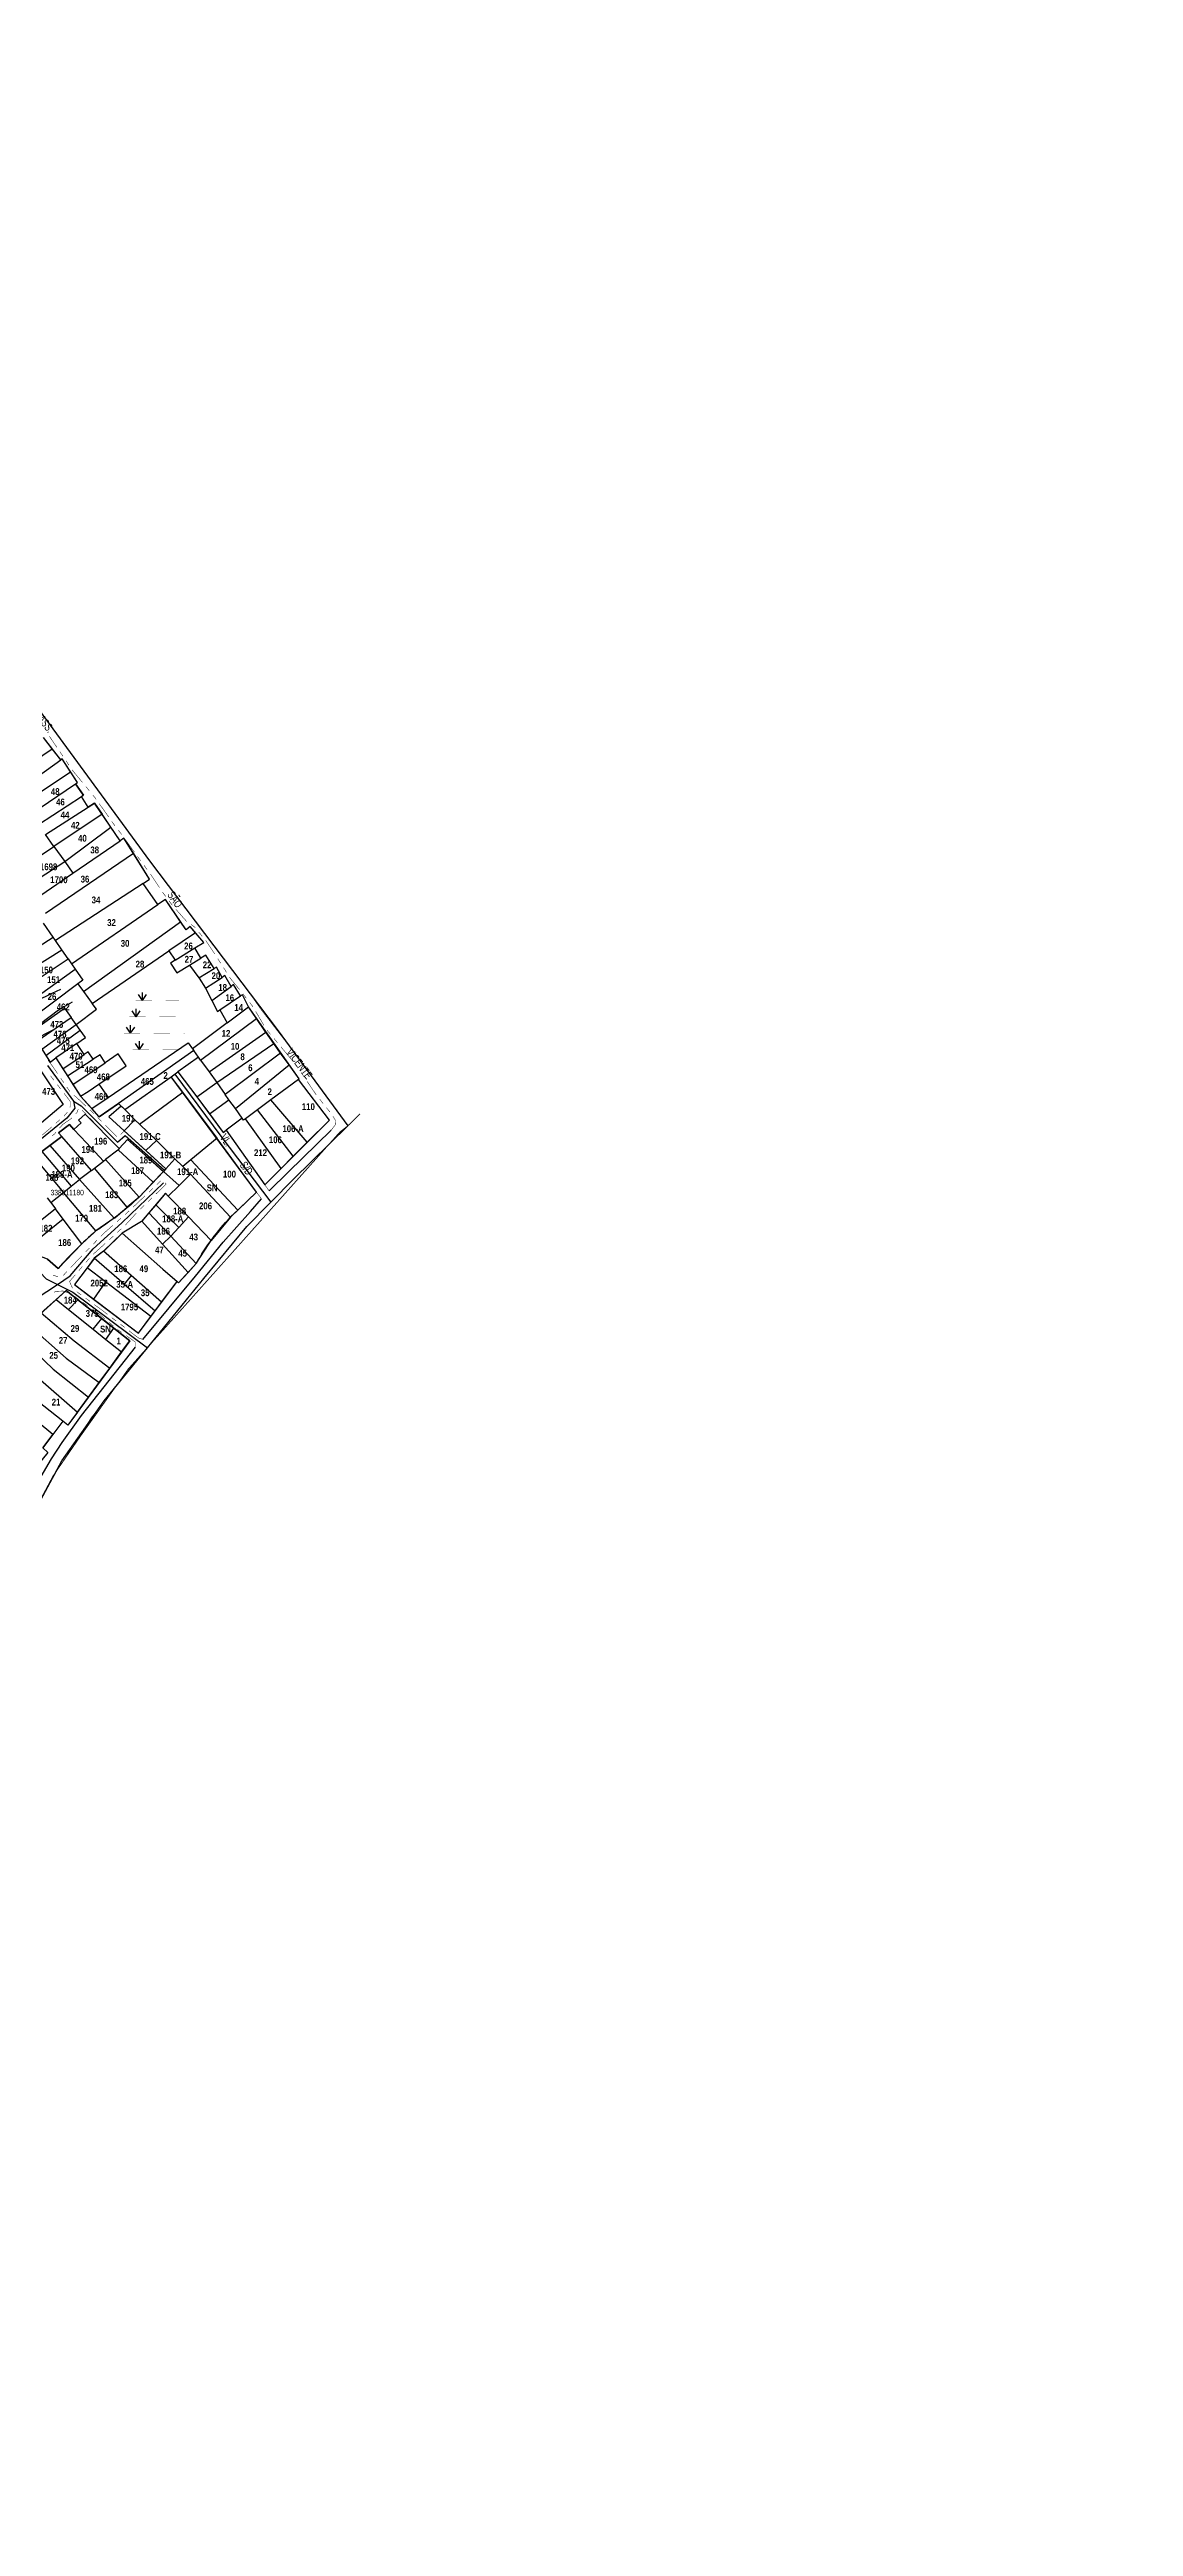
# Model space of a CAD drawing. Extents: x 204256 to 207861, y 4845615 to 4848347.
# Drawn here: x 207462 to 207861, y 4846950 to 4847861 of the extents above; entities that cross this region are included whole.
import ezdxf
from ezdxf.enums import TextEntityAlignment as Align

# ---------------------------------------------------------------- set-up
doc = ezdxf.new("R2010")
doc.units = 0
doc.header["$LTSCALE"] = 1.5
doc.header["$MEASUREMENT"] = 0
doc.linetypes.add('PHANTOMX2', pattern=[5, 2.5, -0.5, 0.5, -0.5, 0.5, -0.5])
doc.linetypes.add('TRACO_25', pattern=[8, 3, -1, 1, -1, 1, -1])
for name, color, linetype in [('CD-MALHA-LOTES', 40, 'CONTINUOUS'), ('CD_TXT_QUADRA', 7, 'CONTINUOUS'), ('HD-ALAGADO-BREJO', 170, 'CONTINUOUS'), ('LM-LIM-SETOR-FISCAL', 7, 'CONTINUOUS'), ('LM-LIMITE-MUNICIPAL', 2, 'CONTINUOUS'), ('RU-QUADRAS', 210, 'CONTINUOUS'), ('SV-EIXO-ROD-ESTR', 7, 'CONTINUOUS'), ('SV-EIXO-RUA-N-PAV', 6, 'CONTINUOUS'), ('SV-EST-MUNIC-PAV', 20, 'CONTINUOUS'), ('SV-ESTIVAS', 7, 'CONTINUOUS'), ('SV-RUA-NAO-PAV-S-GUIA-C-GUIA', 7, 'PHANTOMX2'), ('SV-TXT-RUA-N-PAV-S-GUIA-C-GUIA', 7, 'CONTINUOUS'), ('Th_NmrPort', 7, 'CONTINUOUS')]:
    doc.layers.add(name, color=color, linetype=linetype)
doc.styles.add('3389-11-2D_TXT$0$ARIAL', font='ARIAL.TTF')
doc.styles.add('ARIAL', font='ARIAL.TTF')
doc.styles.get("Standard").update_dxf_attribs({"font": 'swisscbo.ttf'})
doc.linetypes.add('Limite', pattern='A,20,-3,[130,ltypeshp.shx,S=6.35,R=0,X=0,Y=0],-3,20', length=46)

# ---------------------------------------------------------------- blocks, each defined once
blk = doc.blocks.new('*X17')
at = {"layer": 'HD-ALAGADO-BREJO'}
for points in [[(207496.292066, 4847511.410238), (207496.291729, 4847514.410238)], [(207496.292066, 4847511.410238), (207496.291729, 4847514.410238)], [(207493.966435, 4847505.410151), (207492.466209, 4847507.660001)], [(207493.966435, 4847505.410151), (207492.466209, 4847507.660001)], [(207493.966435, 4847505.410151), (207493.966133, 4847508.410151)], [(207493.966435, 4847505.410151), (207493.966133, 4847508.410151)], [(207493.966435, 4847505.410151), (207495.466209, 4847507.660302)], [(207493.966435, 4847505.410151), (207495.466209, 4847507.660302)], [(207496.292066, 4847511.410238), (207494.791813, 4847513.660069)], [(207496.292066, 4847511.410238), (207494.791813, 4847513.660069)], [(207496.292066, 4847511.410238), (207497.791813, 4847513.660407)], [(207496.292066, 4847511.410238), (207497.791813, 4847513.660407)], [(207491.960137, 4847499.410085), (207490.459923, 4847501.659943)], [(207491.960137, 4847499.410085), (207490.459923, 4847501.659943)], [(207491.960137, 4847499.410085), (207491.959852, 4847502.410085)], [(207491.960137, 4847499.410085), (207491.959852, 4847502.410085)], [(207491.960137, 4847499.410085), (207493.459923, 4847501.660228)], [(207491.960137, 4847499.410085), (207493.459923, 4847501.660228)], [(207495.191437, 4847493.410091), (207495.191144, 4847496.410091)], [(207495.191437, 4847493.410091), (207495.191144, 4847496.410091)], [(207495.191437, 4847493.410091), (207493.691217, 4847495.659944)], [(207495.191437, 4847493.410091), (207493.691217, 4847495.659944)], [(207495.191437, 4847493.410091), (207496.691217, 4847495.660237)], [(207495.191437, 4847493.410091), (207496.691217, 4847495.660237)]]:
    blk.add_lwpolyline(points, dxfattribs=at)
at = {"layer": 'HD-ALAGADO-BREJO', "const_width": 0.13}
for points in [[(207491.466435, 4847505.409901), (207492.466435, 4847505.410001)], [(207491.466435, 4847505.409901), (207492.466435, 4847505.410001)], [(207492.466435, 4847505.410001), (207497.466435, 4847505.410503)], [(207492.466435, 4847505.410001), (207497.466435, 4847505.410503)], [(207493.792066, 4847511.409957), (207494.792066, 4847511.410069)], [(207493.792066, 4847511.409957), (207494.792066, 4847511.410069)], [(207494.792066, 4847511.410069), (207499.792066, 4847511.410631)], [(207494.792066, 4847511.410069), (207499.792066, 4847511.410631)], [(207502.466435, 4847505.411005), (207508.466434, 4847505.411607)], [(207502.466435, 4847505.411005), (207508.466434, 4847505.411607)], [(207504.792066, 4847511.411194), (207508.792066, 4847511.411643)], [(207504.792066, 4847511.411194), (207508.792066, 4847511.411643)], [(207508.792066, 4847511.411643), (207509.740884, 4847511.410116)], [(207508.792066, 4847511.411643), (207509.740884, 4847511.410116)], [(207489.460137, 4847499.409848), (207490.460137, 4847499.409943)], [(207489.460137, 4847499.409848), (207490.460137, 4847499.409943)], [(207490.460137, 4847499.409943), (207495.460137, 4847499.410418)], [(207490.460137, 4847499.409943), (207495.460137, 4847499.410418)], [(207500.460137, 4847499.410894), (207506.460137, 4847499.411465)], [(207500.460137, 4847499.410894), (207506.460137, 4847499.411465)], [(207511.460137, 4847499.41194), (207511.809001, 4847499.410071)], [(207511.460137, 4847499.41194), (207511.809001, 4847499.410071)], [(207492.691437, 4847493.409847), (207493.691437, 4847493.409944)], [(207492.691437, 4847493.409847), (207493.691437, 4847493.409944)], [(207493.691437, 4847493.409944), (207498.691437, 4847493.410433)], [(207493.691437, 4847493.409944), (207498.691437, 4847493.410433)], [(207503.691437, 4847493.410921), (207509.691437, 4847493.411507)], [(207503.691437, 4847493.410921), (207509.691437, 4847493.411507)]]:
    blk.add_lwpolyline(points, dxfattribs=at)

msp = doc.modelspace()

# ---------------------------------------------------------------- linework, layer by layer
at = {"layer": 'CD-MALHA-LOTES', "linetype": 'Continuous'}
for p, q in [((207463.08, 4847604.09), (207459.86, 4847608.19)), ((207446.33, 4847592.66), (207463.08, 4847604.09)), ((207449.61, 4847588.03), (207466.32, 4847599.98)), ((207466.32, 4847599.98), (207463.08, 4847604.09)), ((207452.49, 4847583.98), (207469.86, 4847595.54)), ((207455.31, 4847580.02), (207471.65, 4847591.16)), ((207471.65, 4847591.16), (207474.6, 4847587.05)), ((207458.03, 4847576.19), (207473.85, 4847586.56)), ((207460.64, 4847572.51), (207476.35, 4847582.58)), ((207481.47, 4847579.97), (207463.77, 4847568.11)), ((207473.85, 4847586.56), (207474.6, 4847587.05)), ((207476.35, 4847582.58), (207473.85, 4847586.56)), ((207476.35, 4847582.58), (207478.69, 4847584.08)), ((207478.69, 4847584.08), (207481.47, 4847579.97)), ((207484.67, 4847575.24), (207481.47, 4847579.97)), ((207463.77, 4847568.11), (207460.64, 4847572.51)), ((207467.71, 4847562.56), (207484.67, 4847575.24)), ((207470.75, 4847558.28), (207488.08, 4847570.21)), ((207488.08, 4847570.21), (207484.67, 4847575.24)), ((207449.54, 4847558.57), (207463.77, 4847568.11)), ((207453.74, 4847553.54), (207467.71, 4847562.56)), ((207460.61, 4847543.57), (207492.97, 4847565.6)), ((207463.77, 4847568.11), (207467.71, 4847562.56)), ((207467.71, 4847562.56), (207470.75, 4847558.28)), ((207456.99, 4847548.82), (207470.75, 4847558.28)), ((207496.56, 4847554.52), (207464.36, 4847533.47)), ((207502.02, 4847546.7), (207496.56, 4847554.52)), ((207470.22, 4847524.93), (207502.02, 4847546.7)), ((207446.93, 4847524.01), (207463.51, 4847534.71)), ((207463.51, 4847534.71), (207459.95, 4847539.9)), ((207464.36, 4847533.47), (207463.51, 4847534.71)), ((207466.66, 4847530.12), (207464.36, 4847533.47)), ((207474.63, 4847514.69), (207510.31, 4847540.38)), ((207515.84, 4847536.39), (207506.02, 4847529.65)), ((207449.88, 4847519.57), (207466.66, 4847530.12)), ((207452.43, 4847515.75), (207468.93, 4847526.81)), ((207468.93, 4847526.81), (207466.66, 4847530.12)), ((207468.93, 4847526.81), (207470.22, 4847524.93)), ((207470.22, 4847524.93), (207471.56, 4847522.98)), ((207477.85, 4847510.3), (207506.02, 4847529.65)), ((207506.02, 4847529.65), (207508.35, 4847526.23)), ((207508.35, 4847526.23), (207515.57, 4847530.76)), ((207508.95, 4847521.62), (207513.59, 4847524.45)), ((207513.59, 4847524.45), (207517.84, 4847527.03)), ((207513.59, 4847524.45), (207517.09, 4847519.78)), ((207517.84, 4847527.03), (207515.57, 4847530.76)), ((207472.55, 4847517.52), (207454.14, 4847503.74)), ((207455.35, 4847511.35), (207471.56, 4847522.98)), ((207471.56, 4847522.98), (207474.37, 4847518.88)), ((207474.37, 4847518.88), (207472.55, 4847517.52)), ((207472.55, 4847517.52), (207474.63, 4847514.69)), ((207474.63, 4847514.69), (207477.85, 4847510.3)), ((207517.09, 4847519.78), (207522.67, 4847523.23)), ((207519.55, 4847515.99), (207525.67, 4847519.95)), ((207519.55, 4847515.99), (207521.87, 4847511.47)), ((207521.87, 4847511.47), (207528.93, 4847516.62)), ((207455.75, 4847500.09), (207467.65, 4847508.59)), ((207467.65, 4847508.59), (207470.1, 4847505.15)), ((207521.87, 4847511.47), (207523.96, 4847507.42)), ((207523.96, 4847507.42), (207524.76, 4847507.96)), ((207524.76, 4847507.96), (207532.43, 4847513.1)), ((207524.76, 4847507.96), (207527.46, 4847503.21)), ((207527.46, 4847503.21), (207535.26, 4847509.05)), ((207538.2, 4847504.77), (207535.26, 4847509.05)), ((207457.4, 4847496.52), (207470.1, 4847505.15)), ((207459.29, 4847493.51), (207471.89, 4847502.64)), ((207460.77, 4847491.19), (207473.41, 4847500.51)), ((207471.89, 4847502.64), (207470.1, 4847505.15)), ((207473.41, 4847500.51), (207471.89, 4847502.64)), ((207527.46, 4847503.21), (207514.72, 4847493.67)), ((207517.71, 4847489.49), (207538.2, 4847504.77)), ((207520.81, 4847485.15), (207541.64, 4847499.77)), ((207544.62, 4847495.6), (207541.64, 4847499.77)), ((207460.77, 4847491.19), (207462.3, 4847488.8)), ((207462.3, 4847488.8), (207464.48, 4847490.3)), ((207472.15, 4847495.58), (207464.48, 4847490.3)), ((207464.48, 4847490.3), (207467.08, 4847486.24)), ((207467.08, 4847486.24), (207474.85, 4847491.59)), ((207468.71, 4847483.69), (207478.22, 4847489.8)), ((207470.75, 4847480.52), (207482.58, 4847488.54)), ((207474.85, 4847491.59), (207472.15, 4847495.58)), ((207483.67, 4847475.8), (207513.18, 4847495.83)), ((207515.16, 4847493.06), (207487.45, 4847473.55)), ((207516.98, 4847490.52), (207509.37, 4847485.13)), ((207513.18, 4847495.83), (207514.72, 4847493.67)), ((207514.72, 4847493.67), (207515.16, 4847493.06)), ((207516.98, 4847490.52), (207515.16, 4847493.06)), ((207517.71, 4847489.49), (207516.98, 4847490.52)), ((207517.71, 4847489.49), (207520.81, 4847485.15)), ((207523.64, 4847481.21), (207544.62, 4847495.6)), ((207547.14, 4847492.09), (207526.73, 4847476.88)), ((207530.47, 4847471.66), (207550.24, 4847487.75)), ((207547.14, 4847492.09), (207544.62, 4847495.6)), ((207550.24, 4847487.75), (207547.14, 4847492.09)), ((207553.96, 4847482.55), (207550.24, 4847487.75)), ((207467.08, 4847486.24), (207468.71, 4847483.69)), ((207468.71, 4847483.69), (207470.75, 4847480.52)), ((207470.75, 4847480.52), (207473.53, 4847476.17)), ((207473.53, 4847476.17), (207476.3, 4847477.98)), ((207476.3, 4847477.98), (207480.32, 4847480.68)), ((207480.32, 4847480.68), (207483.67, 4847475.8)), ((207489.78, 4847471.27), (207506.88, 4847483.36)), ((207506.88, 4847483.36), (207509.37, 4847485.13)), ((207511.1, 4847477.71), (207506.88, 4847483.36)), ((207509.37, 4847485.13), (207516.26, 4847475.93)), ((207516.26, 4847475.93), (207523.64, 4847481.21)), ((207520.81, 4847485.15), (207523.64, 4847481.21)), ((207523.64, 4847481.21), (207526.73, 4847476.88)), ((207553.65, 4847482.32), (207543.58, 4847474.89)), ((207553.65, 4847482.32), (207553.96, 4847482.55)), ((207477.63, 4847471.7), (207473.53, 4847476.17)), ((207477.63, 4847471.7), (207483.67, 4847475.8)), ((207480.44, 4847468.61), (207477.63, 4847471.7)), ((207487.45, 4847473.55), (207480.44, 4847468.61)), ((207487.45, 4847473.55), (207489.78, 4847471.27)), ((207489.78, 4847471.27), (207488.53, 4847472.49)), ((207493.55, 4847467.58), (207489.78, 4847471.27)), ((207495.18, 4847465.98), (207511.1, 4847477.71)), ((207523.75, 4847460.78), (207511.1, 4847477.71)), ((207516.26, 4847475.93), (207520.96, 4847469.67)), ((207520.96, 4847469.67), (207528.13, 4847474.92)), ((207520.96, 4847469.67), (207526.05, 4847462.88)), ((207528.13, 4847474.92), (207526.73, 4847476.88)), ((207530.47, 4847471.66), (207528.13, 4847474.92)), ((207533.03, 4847468.08), (207530.47, 4847471.66)), ((207538.61, 4847471.22), (207534.17, 4847467.95)), ((207543.58, 4847474.89), (207538.61, 4847471.22)), ((207551.77, 4847454.11), (207538.61, 4847471.22)), ((207556.95, 4847459.31), (207543.58, 4847474.89)), ((207466.62, 4847461.34), (207462.23, 4847458.04)), ((207477.57, 4847448.91), (207466.62, 4847461.34)), ((207475.68, 4847459.05), (207471.07, 4847463.98)), ((207489.62, 4847463.44), (207493.55, 4847467.58)), ((207497.57, 4847456.24), (207489.62, 4847463.44)), ((207493.55, 4847467.58), (207495.18, 4847465.98)), ((207495.18, 4847465.98), (207501.43, 4847459.87)), ((207501.43, 4847459.87), (207497.57, 4847456.24)), ((207508.2, 4847453.23), (207501.43, 4847459.87)), ((207523.75, 4847460.78), (207514.06, 4847452.81)), ((207526.05, 4847462.88), (207527.14, 4847463.69)), ((207533.03, 4847468.08), (207527.14, 4847463.69)), ((207527.14, 4847463.69), (207541.31, 4847443.61)), ((207533.48, 4847467.44), (207533.03, 4847468.08)), ((207534.17, 4847467.95), (207533.48, 4847467.44)), ((207547.32, 4847449.64), (207534.17, 4847467.95)), ((207455.39, 4847454.97), (207467.23, 4847440.74)), ((207462.23, 4847458.04), (207459.31, 4847455.83)), ((207459.31, 4847455.83), (207470.12, 4847443.07)), ((207462.23, 4847458.04), (207473.2, 4847445.55)), ((207481.99, 4847452.3), (207475.68, 4847459.05)), ((207478.69, 4847449.77), (207481.99, 4847452.3)), ((207481.99, 4847452.3), (207482.77, 4847452.9)), ((207487.29, 4847456.37), (207482.77, 4847452.9)), ((207482.77, 4847452.9), (207495.06, 4847439.02)), ((207487.36, 4847456.45), (207487.29, 4847456.37)), ((207487.79, 4847456.92), (207487.36, 4847456.45)), ((207487.36, 4847456.45), (207500.3, 4847444.53)), ((207497.57, 4847456.24), (207504.95, 4847449.55)), ((207504.95, 4847449.55), (207508.2, 4847453.23)), ((207508.2, 4847453.23), (207511.11, 4847450.39)), ((207514.06, 4847452.81), (207511.11, 4847450.39)), ((207531.34, 4847434.29), (207514.06, 4847452.81)), ((207547.32, 4847449.64), (207551.77, 4847454.11)), ((207551.77, 4847454.11), (207556.95, 4847459.31)), ((207467.23, 4847440.74), (207470.12, 4847443.07)), ((207470.12, 4847443.07), (207473.2, 4847445.55)), ((207477.57, 4847448.91), (207473.2, 4847445.55)), ((207473.2, 4847445.55), (207485.89, 4847431.34)), ((207477.57, 4847448.91), (207478.69, 4847449.77)), ((207490.65, 4847435.36), (207478.69, 4847449.77)), ((207504.95, 4847449.55), (207504.04, 4847448.51)), ((207504.04, 4847448.51), (207509.78, 4847443.39)), ((207505.82, 4847439.44), (207509.78, 4847443.39)), ((207509.78, 4847443.39), (207513.97, 4847447.58)), ((207511.11, 4847450.39), (207513.78, 4847447.78)), ((207513.78, 4847447.78), (207513.97, 4847447.58)), ((207513.97, 4847447.58), (207528.68, 4847431.75)), ((207541.31, 4847443.61), (207547.32, 4847449.64)), ((207464.31, 4847434.79), (207450.61, 4847423.73)), ((207461.21, 4847438.86), (207462.5, 4847437.23)), ((207462.64, 4847437.04), (207467.23, 4847440.74)), ((207462.64, 4847437.04), (207464.31, 4847434.79)), ((207467.2, 4847430.91), (207464.31, 4847434.79)), ((207479.16, 4847426.64), (207467.23, 4847440.74)), ((207495.06, 4847439.02), (207490.65, 4847435.36)), ((207498.65, 4847433.24), (207496.08, 4847430.19)), ((207501.21, 4847436.3), (207498.65, 4847433.24)), ((207506.69, 4847424.75), (207498.65, 4847433.24)), ((207501.21, 4847436.3), (207509.64, 4847427.88)), ((207513.24, 4847431.78), (207505.82, 4847439.44)), ((207467.2, 4847430.91), (207453.6, 4847420.09)), ((207473.95, 4847421.83), (207467.2, 4847430.91)), ((207473.95, 4847421.83), (207479.16, 4847426.64)), ((207485.89, 4847431.34), (207479.16, 4847426.64)), ((207488.8, 4847425.76), (207503.82, 4847412.59)), ((207496.08, 4847430.19), (207503.72, 4847421.77)), ((207503.72, 4847421.77), (207506.69, 4847424.75)), ((207506.69, 4847424.75), (207509.64, 4847427.88)), ((207516.11, 4847414.68), (207506.69, 4847424.75)), ((207509.82, 4847428.04), (207509.64, 4847427.88)), ((207513.24, 4847431.78), (207509.82, 4847428.04)), ((207521.58, 4847423.16), (207513.24, 4847431.78)), ((207528.68, 4847431.75), (207521.58, 4847423.16)), ((207478.58, 4847416.6), (207475.98, 4847413.11)), ((207482.01, 4847419.15), (207478.58, 4847416.6)), ((207489.58, 4847407.06), (207478.58, 4847416.6)), ((207492.18, 4847410.21), (207482.01, 4847419.15)), ((207503.72, 4847421.77), (207513.13, 4847411.4)), ((207513.13, 4847411.4), (207516.11, 4847414.68)), ((207475.98, 4847413.11), (207471.32, 4847406.88)), ((207471.32, 4847406.88), (207478.36, 4847401.53)), ((207482.71, 4847407.93), (207475.98, 4847413.11)), ((207482.71, 4847407.93), (207478.36, 4847401.53)), ((207499.36, 4847395.1), (207482.71, 4847407.93)), ((207492.18, 4847410.21), (207489.58, 4847407.06)), ((207489.58, 4847407.06), (207500.94, 4847397.2)), ((207503.35, 4847400.39), (207492.18, 4847410.21)), ((207503.35, 4847400.39), (207509.07, 4847408)), ((207503.82, 4847412.59), (207509.07, 4847408)), ((207509.07, 4847408), (207509.61, 4847407.53)), ((207509.61, 4847407.53), (207513.13, 4847411.4)), ((207464.51, 4847401.37), (207459.1, 4847396.44)), ((207459.1, 4847396.44), (207471.17, 4847386.23)), ((207464.51, 4847401.37), (207469.13, 4847397.68)), ((207469.13, 4847397.68), (207472.51, 4847401.33)), ((207469.13, 4847397.68), (207478.15, 4847390.49)), ((207481.32, 4847394.37), (207472.51, 4847401.33)), ((207499.36, 4847395.1), (207500.94, 4847397.2)), ((207500.94, 4847397.2), (207503.35, 4847400.39)), ((207450.29, 4847388.44), (207463.48, 4847375.76)), ((207454.34, 4847392.11), (207468.2, 4847379.78)), ((207478.15, 4847390.49), (207481.32, 4847394.37)), ((207478.15, 4847390.49), (207482.87, 4847386.73)), ((207485.74, 4847390.87), (207481.32, 4847394.37)), ((207482.87, 4847386.73), (207485.74, 4847390.87)), ((207482.87, 4847386.73), (207488.63, 4847382.14)), ((207468.2, 4847379.78), (207480.42, 4847370.91)), ((207471.17, 4847386.23), (207484.27, 4847376.18)), ((207484.27, 4847376.18), (207488.63, 4847382.14)), ((207467.04, 4847356.64), (207451.32, 4847369.07)), ((207456.84, 4847373.51), (207472.43, 4847359.99)), ((207463.48, 4847375.76), (207476.45, 4847365.5)), ((207476.45, 4847365.5), (207480.42, 4847370.91)), ((207480.42, 4847370.91), (207484.27, 4847376.18)), ((207463.39, 4847351.78), (207446.85, 4847365.44)), ((207472.43, 4847359.99), (207468.9, 4847355.17)), ((207472.43, 4847359.99), (207476.45, 4847365.5)), ((207459.65, 4847346.77), (207463.39, 4847351.78)), ((207467.04, 4847356.64), (207463.39, 4847351.78)), ((207468.9, 4847355.17), (207467.04, 4847356.64))]:
    msp.add_line(p, q, dxfattribs=at)
for points in [[(207469.86, 4847595.54), (207466.78, 4847600.31), (207466.32, 4847599.98)], [(207471.65, 4847591.16), (207472.37, 4847591.64), (207469.86, 4847595.54)], [(207492.97, 4847565.6), (207489.49, 4847571.18), (207488.08, 4847570.21)], [(207496.56, 4847554.52), (207498.92, 4847556.07), (207492.97, 4847565.6)], [(207510.31, 4847540.38), (207504.77, 4847548.58), (207502.02, 4847546.7)], [(207515.84, 4847536.39), (207513.91, 4847538.68), (207512.34, 4847537.38), (207510.31, 4847540.38)], [(207515.57, 4847530.76), (207518.86, 4847532.82), (207515.84, 4847536.39)], [(207508.35, 4847526.23), (207506.6, 4847525.13), (207508.95, 4847521.62)], [(207522.67, 4847523.23), (207519.64, 4847528.13), (207517.84, 4847527.03)], [(207525.67, 4847519.95), (207523.48, 4847523.73), (207522.67, 4847523.23)], [(207517.09, 4847519.78), (207517.18, 4847519.66), (207519.55, 4847515.99)], [(207528.93, 4847516.62), (207526.64, 4847520.58), (207525.67, 4847519.95)], [(207532.43, 4847513.1), (207529.8, 4847517.26), (207528.93, 4847516.62)], [(207471.89, 4847502.64), (207479.39, 4847508.2), (207477.85, 4847510.3)], [(207535.26, 4847509.05), (207533.09, 4847513.54), (207532.43, 4847513.1)], [(207472.15, 4847495.58), (207475.35, 4847497.78), (207473.41, 4847500.51)], [(207541.64, 4847499.77), (207541.57, 4847499.87), (207538.2, 4847504.77)], [(207478.22, 4847489.8), (207476.31, 4847492.59), (207474.85, 4847491.59)], [(207482.58, 4847488.54), (207480.75, 4847491.42), (207478.22, 4847489.8)], [(207480.32, 4847480.68), (207490.27, 4847487.38), (207487.4, 4847491.81), (207482.58, 4847488.54)], [(207556.95, 4847459.31), (207565.05, 4847467.44), (207553.65, 4847482.32)], [(207487.79, 4847456.92), (207475.29, 4847469.65), (207472.81, 4847467.44), (207473.72, 4847466.4), (207471.07, 4847463.98)], [(207488.53, 4847472.49), (207483.91, 4847468.61), (207489.62, 4847463.44)], [(207471.07, 4847463.98), (207469.42, 4847465.75), (207465.37, 4847462.75), (207466.62, 4847461.34)], [(207504.04, 4847448.51), (207490.81, 4847460.28), (207487.79, 4847456.92)], [(207531.34, 4847434.29), (207538.31, 4847440.87), (207523.83, 4847460.67), (207523.75, 4847460.78)], [(207495.06, 4847439.02), (207495.26, 4847439.18), (207500.3, 4847444.53)], [(207500.3, 4847444.53), (207503.74, 4847448.17), (207504.04, 4847448.51)], [(207462.64, 4847437.04), (207462.5, 4847437.23)], [(207485.89, 4847431.34), (207486.13, 4847431.5), (207490.65, 4847435.36)], [(207505.82, 4847439.44), (207504.75, 4847440.51), (207501.21, 4847436.3)], [(207528.68, 4847431.75), (207528.79, 4847431.89), (207531.34, 4847434.29)], [(207488.8, 4847425.76), (207482.14, 4847419.25), (207482.01, 4847419.15)], [(207496.08, 4847430.19), (207495.97, 4847430.06), (207488.8, 4847425.76)], [(207516.11, 4847414.68), (207520.62, 4847421.69), (207521.58, 4847423.16)], [(207461.4, 4847416.26), (207465.31, 4847412.87), (207473.95, 4847421.83)], [(207472.51, 4847401.33), (207468.2, 4847404.73), (207464.51, 4847401.37)], [(207478.36, 4847401.53), (207494.8, 4847389.04), (207499.36, 4847395.1)], [(207488.63, 4847382.14), (207491.62, 4847386.23), (207485.74, 4847390.87)]]:
    msp.add_lwpolyline(points, dxfattribs=at)
at = {"layer": 'LM-LIM-SETOR-FISCAL', "linetype": 'Limite', "ltscale": 0.1, "const_width": 0.13, "flags": 128}
msp.add_lwpolyline([(204255.91, 4845774.54), (204446.84, 4845974), (204535.1, 4846039.96), (204560.77, 4846069.41), (204570.54, 4846097.54), (204632.4, 4846153.82), (204654.94, 4846153.05), (205078.23, 4846433.21), (204983.84, 4846565.04), (204273.38, 4846554.21), (204347.03, 4846594.12), (204378.32, 4846626.2), (204398.13, 4846660.67), (204526.98, 4846971.03), (204438.64, 4847114.19), (204402.08, 4847237.98), (204373.18, 4847447.79), (204373.2, 4847552.6), (204365.79, 4847552.5), (205446.22, 4847576.17), (205460.3, 4847496.97), (205556.14, 4847515.7), (205660.88, 4847539.89), (205654.63, 4847591.47), (205807.66, 4847598.84), (205876.3, 4847605.11), (205880.92, 4847594.37), (205947.96, 4847607.22), (205959.47, 4847609.16), (205968.56, 4847603.73), (205972.79, 4847599.34), (206017.95, 4847599.66), (206211.07, 4847610.99), (206253.35, 4847609.47), (206274.49, 4847604.21), (206283.85, 4847619.28), (206186.17, 4847750.07), (206524.96, 4848001.52), (206519.68, 4848013.26), (206960.49, 4848346.74), (206966.87, 4848336.83), (206987.16, 4848307.84), (207005.71, 4848281.99), (207017.4, 4848267.11), (206974.73, 4848235.13), (206955.48, 4848219.86), (206950.26, 4848216.07), (206955.58, 4848209.27), (206959.42, 4848202.77), (206982.67, 4848172.12), (206995.35, 4848155.22), (207005.92, 4848142.54), (207020.41, 4848120.82), (207031.95, 4848105.77), (207060.87, 4848065.4), (207066.5, 4848058.01), (207069.11, 4848053.33), (207069.26, 4848049.8), (207069.37, 4848045.04), (207075.04, 4848034.33), (207087.01, 4848019.05), (207090.77, 4848014.03), (207100.06, 4848001.48), (207111.59, 4847986.15), (207126.09, 4847965.9), (207130.37, 4847960.22), (207134.22, 4847955.66), (207145.03, 4847940.16), (207159.13, 4847921.36), (207169.47, 4847906.92), (207186.34, 4847883.83), (207193.03, 4847885.67), (207202.51, 4847892.47), (207242.67, 4847921.29), (207248.23, 4847915.4), (207260.72, 4847896.98), (207285.87, 4847860.83), (207310.76, 4847826.26), (207315.6, 4847819.35), (207328.91, 4847799.72), (207333.8, 4847793.43), (207340.01, 4847785.42), (207350.49, 4847771.92), (207365.1, 4847750.55), (207367.63, 4847745.51), (207368.81, 4847743.14), (207390.62, 4847713.26), (207400.06, 4847698.96), (207410.24, 4847685.38), (207427.79, 4847661.69), (207431.06, 4847656.73), (207440.44, 4847642.51), (207457.67, 4847619.01), (207463.75, 4847610.71), (207498.88, 4847562.81), (207506.17, 4847553.18), (207511.91, 4847545.61), (207531.85, 4847519.47), (207540.14, 4847507.78), (207556.36, 4847486.66), (207571.87, 4847465.34), (207564.83, 4847458.43), (207551.89, 4847445.71), (207534.74, 4847428.33), (207518.94, 4847409.14), (207499.11, 4847384.81), (207498.17, 4847383.65), (207496.47, 4847381.56), (207486.15, 4847368.88), (207482.26, 4847364.11), (207477.47, 4847358.01), (207465.6, 4847339.64), (207465.56, 4847339.57), (207453.37, 4847317.61), (207438.93, 4847286.56), (207430.8, 4847269.09), (207410.93, 4847225.64), (207406.21, 4847217.15), (207396.71, 4847200.13), (207391.02, 4847192.25), (207379.11, 4847175.75), (207360.52, 4847152.72), (207355.52, 4847146.52), (207336.47, 4847121.03), (207323.47, 4847103.64), (207318.06, 4847094.89), (207310.15, 4847082.08), (207305.19, 4847073.38), (207304.65, 4847072.43), (207303.79, 4847070.78), (207287.7, 4847039.93), (207271.61, 4847010.96), (207261.28, 4846991.91), (207237.73, 4846950.07), (207236, 4846947.01), (207246.02, 4846928.73), (207251.02, 4846918.92), (207261.83, 4846899.5), (207265.63, 4846893.3), (207284.85, 4846863.07), (207289.66, 4846855.66), (207307.47, 4846827.84), (207314.88, 4846816.63), (207320.06, 4846808.15), (207332.53, 4846791.25), (207339.11, 4846782.58), (207345.12, 4846773.87), (207348.76, 4846768.8), (207357.76, 4846756.36), (207363.08, 4846749.04), (207366.95, 4846743.73), (207375.37, 4846734.54), (207383.22, 4846728.41), (207384.7, 4846727.73), (207392.17, 4846724.3), (207394.9, 4846723.05), (207402.49, 4846720.73), (207417.51, 4846716.14), (207437.03, 4846709.56), (207455.89, 4846703.64), (207460.62, 4846701.8), (207464.4, 4846700.29), (207467.39, 4846699.09), (207481.11, 4846693.55), (207488.13, 4846690.92), (207492.95, 4846689.16), (207510.17, 4846679.84), (207529.47, 4846668.22), (207543.72, 4846659.45), (207561.49, 4846646.95), (207570.84, 4846639.98), (207577.05, 4846635.29), (207586.86, 4846628.1), (207606.11, 4846612.63), (207623.66, 4846599.69), (207639.45, 4846588.94), (207662.08, 4846572.67), (207671.27, 4846565.58), (207685.28, 4846561.61), (207697.24, 4846558.13), (207709.78, 4846554.65), (207731.23, 4846549.14), (207735.6, 4846547.91), (207745.02, 4846545.25), (207762.81, 4846541.24), (207775.65, 4846538.39), (207787.75, 4846535.54), (207783.77, 4846513.63), (207781.5, 4846502.37), (207779.56, 4846492.81), (207778.5, 4846480), (207783.13, 4846476.08), (207788.36, 4846474.34), (207788.71, 4846474.22), (207798.97, 4846471.45), (207842.08, 4846460.36), (207844.37, 4846459.93), (207847.21, 4846459.39), (207851.95, 4846457.87), (207854.6, 4846457.02), (207858.96, 4846455.96), (207860.74, 4846451.34), (207859.67, 4846437.09), (207856.83, 4846420), (207854.33, 4846403.63), (207846.53, 4846396.15), (207836.81, 4846356.4), (207833.21, 4846341.98), (207827.16, 4846317.88), (207806.6, 4846238.03), (207795.3, 4846194.29), (207792.57, 4846183.36), (207787.76, 4846165.39), (207754.01, 4846025.3), (207739.36, 4845961), (207739.21, 4845960.34), (207737.77, 4845953.31), (207733.28, 4845938.2), (207726.95, 4845910.14), (207723, 4845891.36), (207741.21, 4845886.65), (207760.55, 4845879.79), (207773.24, 4845875.33), (207781.18, 4845873.09), (207785.9, 4845871.77), (207797.77, 4845868.36), (207799.24, 4845867.93), (207814.84, 4845863.98), (207831.48, 4845857.74), (207850.72, 4845850.88), (207842.01, 4845830.09), (207833.57, 4845800.72), (207825.14, 4845777.91), (207814.83, 4845746.81), (207813.3, 4845742.3), (207812.54, 4845740.05), (207809.34, 4845729.53), (207804.2, 4845714.63), (207791.7, 4845677.75), (207783.5, 4845679.57), (207766.81, 4845685.02), (207754.43, 4845688.82), (207739.64, 4845691.3), (207722.13, 4845693.94), (207717.1, 4845694.68), (207690.08, 4845700.62), (207680.08, 4845702.89), (207670.03, 4845704.98), (207667.81, 4845700.16), (207660.99, 4845676.98), (207660.54, 4845673.8), (207657.39, 4845659.57), (207656.59, 4845656.53), (207655.95, 4845653.98), (207650.56, 4845639.59), (207647.27, 4845633.02), (207644.17, 4845622.85), (207641.37, 4845615.1), (207618.1, 4845615.4), (207601.33, 4845615.86), (207592.93, 4845615.82), (207543.69, 4845617.43), (207493.78, 4845618.83), (207471.28, 4845620.61), (207442.67, 4845621.38), (207409.05, 4845621.45), (207395.8, 4845621.64), (207345.61, 4845622.76), (207297.34, 4845623.66), (207294.87, 4845656.58), (207289.29, 4845728.51), (207262.54, 4845726.7), (207256.04, 4845726.92), (207223.17, 4845727.38), (207195.16, 4845729.67), (207135.61, 4845730.44), (207094.04, 4845731.93), (207071.52, 4845732.83), (207036.85, 4845734.18), (207004.87, 4845734.18), (206995.29, 4845734.45), (206955.41, 4845735.22), (205304.22, 4845806.54), (205065.89, 4845798.29), (204762.24, 4845774.02), (204255.91, 4845774.54)], close=True, dxfattribs=at)
at = {"layer": 'LM-LIMITE-MUNICIPAL'}
msp.add_lwpolyline([(207576.34, 4847469.74, 0.35, 0.35, 0), (207571.87, 4847465.34, 0.35, 0.35, 0), (207568.89, 4847462.97, 0.35, 0.35, 0), (207564.83, 4847458.43, 0.35, 0.35, 0), (207499.11, 4847384.81, 0.35, 0.35, 0), (207491.07, 4847375.8, 0.35, 0.35, 0), (207486.15, 4847368.88, 0.35, 0.35, 0), (207473.49, 4847351.11, 0.35, 0.35, 0), (207465.56, 4847339.57, 0.35, 0.35, 0), (207463.49, 4847336.55, 0.35, 0.35, 0), (207453.37, 4847317.61, 0.35, 0.35, 0)], format="xyseb", dxfattribs=at)
at = {"layer": 'RU-QUADRAS', "color": 6, "linetype": 'Continuous'}
msp.add_lwpolyline([(207457.4, 4847496.52), (207462.3, 4847488.8), (207464.48, 4847490.3), (207473.53, 4847476.17), (207480.44, 4847468.61), (207487.45, 4847473.55), (207488.53, 4847472.49), (207483.91, 4847468.61), (207504.95, 4847449.55), (207504.04, 4847448.51), (207509.78, 4847443.39), (207505.82, 4847439.44), (207504.75, 4847440.51), (207495.97, 4847430.06), (207488.8, 4847425.77), (207482.01, 4847419.15), (207478.62, 4847416.65), (207471.32, 4847406.88), (207494.8, 4847389.04), (207509.07, 4847408), (207509.61, 4847407.53), (207516.16, 4847414.75, -0.059188), (207528.68, 4847431.75), (207538.31, 4847440.87), (207506.87, 4847483.37), (207509.37, 4847485.13), (207516.26, 4847475.93), (207526.05, 4847462.88), (207527.14, 4847463.69), (207541.31, 4847443.61), (207565.05, 4847467.44), (207553.65, 4847482.32), (207553.96, 4847482.55), (207535.27, 4847509.06), (207533.09, 4847513.54), (207532.43, 4847513.09), (207529.8, 4847517.26), (207528.93, 4847516.62), (207526.64, 4847520.58), (207525.67, 4847519.95), (207523.48, 4847523.73), (207522.67, 4847523.23), (207519.64, 4847528.13), (207517.84, 4847527.03), (207515.57, 4847530.76), (207518.86, 4847532.82), (207513.91, 4847538.68), (207512.34, 4847537.38), (207504.77, 4847548.58), (207502.02, 4847546.7), (207496.56, 4847554.52), (207498.92, 4847556.07), (207489.49, 4847571.18), (207488.08, 4847570.21), (207478.69, 4847584.08), (207476.35, 4847582.58), (207473.85, 4847586.56), (207474.56, 4847587.1), (207471.65, 4847591.16), (207472.37, 4847591.64), (207466.78, 4847600.31), (207466.32, 4847599.98), (207459.86, 4847608.19)], format="xyb", dxfattribs=at)
msp.add_lwpolyline([(207453.14, 4847494.26), (207467.14, 4847473.2), (207454.44, 4847462.43)], dxfattribs=at)
for points in [[(207435.23, 4847439.31), (207458.19, 4847457.15), (207459.31, 4847455.83), (207466.62, 4847461.34), (207465.37, 4847462.75), (207469.42, 4847465.75), (207471.07, 4847463.98), (207473.72, 4847466.4), (207472.81, 4847467.44), (207475.29, 4847469.65), (207487.79, 4847456.92), (207490.81, 4847460.28), (207504.04, 4847448.51), (207495.06, 4847439.02, -0.043814), (207479.16, 4847426.64, 0.02825), (207465.31, 4847412.87), (207461.4, 4847416.26), (207454.61, 4847418.86), (207447.43, 4847427.61), (207446.45, 4847426.81)], [(207387.44, 4847345.6), (207393.03, 4847349.96), (207394.9, 4847347.62), (207412.74, 4847363.37), (207423.5, 4847369.87), (207442.33, 4847383.96), (207442.99, 4847383.1), (207450.29, 4847388.44), (207468.2, 4847404.73), (207491.62, 4847386.23), (207468.9, 4847355.17), (207467.08, 4847356.69), (207459.65, 4847346.77), (207461.56, 4847345.06), (207456.84, 4847339.3), (207454.91, 4847334.24, 0.031965), (207447.08, 4847324.09), (207449.67, 4847321.86), (207435.33, 4847294.99), (207429.04, 4847299.66), (207426.59, 4847295.68), (207402.47, 4847312.27), (207387.61, 4847340.02)]]:
    msp.add_lwpolyline(points, format="xyb", close=True, dxfattribs=at)
at = {"layer": 'SV-EIXO-ROD-ESTR'}
msp.add_lwpolyline([(207458.89, 4847327.72), (207466.69, 4847341.99), (207482.26, 4847364.11), (207496.47, 4847381.56), (207498.17, 4847383.65), (207518.94, 4847409.14), (207534.74, 4847428.33), (207543.53, 4847437.24), (207551.89, 4847445.71), (207571.87, 4847465.34)], dxfattribs=at)
at = {"layer": 'SV-EIXO-RUA-N-PAV'}
for points in [[(207242.67, 4847921.29), (207248.23, 4847915.4), (207310.76, 4847826.26), (207315.6, 4847819.35), (207328.91, 4847799.72), (207350.49, 4847771.92), (207365.1, 4847750.55), (207367.63, 4847745.51), (207368.81, 4847743.14), (207390.62, 4847713.26), (207427.79, 4847661.69), (207431.06, 4847656.73), (207440.44, 4847642.51), (207498.88, 4847562.81), (207546.2, 4847500.33), (207571.87, 4847465.34)], [(207461.32, 4847487.46), (207470.97, 4847474.39), (207471.42, 4847471.78), (207468.53, 4847468.17), (207455.92, 4847457.81)], [(207508.25, 4847484.34), (207525.14, 4847461.49), (207543.53, 4847437.24)], [(207470.97, 4847474.39), (207473.81, 4847472.68), (207487.13, 4847459.28), (207489.96, 4847461.74), (207504.43, 4847448.96)], [(206973.92, 4847052.6), (207007.77, 4847071.57), (207031.38, 4847085.44), (207061.56, 4847107.43), (207075.08, 4847119.32), (207099.59, 4847137.26), (207126.44, 4847154.92), (207131.52, 4847158.96), (207136.17, 4847162.67), (207165.1, 4847182.85), (207222.5, 4847227.45), (207259.62, 4847254.66), (207315.67, 4847297.11), (207368.56, 4847338.82), (207380.48, 4847346.88), (207387.48, 4847351.62), (207421.45, 4847375.05), (207445.06, 4847393.97), (207461.1, 4847404.33), (207465.04, 4847406.96), (207469.75, 4847410.1), (207478.22, 4847420.01), (207488.67, 4847429.56), (207503.99, 4847444.34)], [(207431.25, 4847440.8), (207435.33, 4847435.87), (207460.92, 4847409.02), (207465.04, 4847406.96), (207470.65, 4847404.15), (207498.17, 4847383.65)]]:
    msp.add_lwpolyline(points, dxfattribs=at)
at = {"layer": 'SV-EST-MUNIC-PAV'}
for points in [[(207542.88, 4847441.39), (207550.03, 4847448.35), (207565.66, 4847463.66)], [(207496.42, 4847386.74), (207515.86, 4847410.02), (207525.94, 4847422.51), (207536.01, 4847433.81), (207540.1, 4847438.41)], [(207493.62, 4847383.83), (207482.16, 4847369.29), (207473.78, 4847358.74), (207466.68, 4847348.78), (207462.74, 4847342.73), (207458.95, 4847336.29), (207453.63, 4847325.78), (207448, 4847314.53), (207441.87, 4847301.98), (207439.19, 4847296.48), (207436.57, 4847290.48)]]:
    msp.add_lwpolyline(points, dxfattribs=at)
at = {"layer": 'SV-ESTIVAS'}
for points in [[(207453.67, 4847509.51), (207457.28, 4847511.25), (207463.13, 4847514.11), (207466.34, 4847515.58)], [(207455.07, 4847502), (207458.84, 4847503.02), (207465.42, 4847508.04), (207470.59, 4847510.92)], [(207456.2, 4847497.01), (207463.67, 4847500.74)]]:
    msp.add_lwpolyline(points, dxfattribs=at)
at = {"layer": 'SV-RUA-NAO-PAV-S-GUIA-C-GUIA', "const_width": 0.18}
for points in [[(207462.56, 4847607.94), (207462.04, 4847608.71)], [(207464.81, 4847604.63), (207462.56, 4847607.94)], [(207467.06, 4847601.32), (207465.93, 4847602.97)], [(207469.3, 4847598.01), (207468.18, 4847599.66)], [(207470.66, 4847596.01), (207470.43, 4847596.35)], [(207471.03, 4847595.56), (207470.66, 4847596.01)], [(207474.21, 4847591.7), (207471.03, 4847595.56)], [(207476.76, 4847588.62), (207475.48, 4847590.16)], [(207478.93, 4847585.98), (207478.03, 4847587.07)], [(207479.27, 4847585.5), (207478.93, 4847585.98)], [(207483.88, 4847578.97), (207480.42, 4847583.87)], [(207485.55, 4847576.6), (207485.03, 4847577.33)], [(207485.61, 4847576.52), (207485.55, 4847576.6)], [(207486.22, 4847575.72), (207485.61, 4847576.52)], [(207488.64, 4847572.54), (207487.43, 4847574.13)], [(207493.33, 4847566.06), (207489.81, 4847570.92)], [(207494.54, 4847564.38), (207494.5, 4847564.44)], [(207495.09, 4847563.63), (207494.54, 4847564.38)], [(207495.68, 4847562.82), (207495.09, 4847563.63)], [(207498.03, 4847559.59), (207496.86, 4847561.2)], [(207499.35, 4847557.78), (207499.21, 4847557.97)], [(207499.78, 4847557.15), (207499.35, 4847557.78)], [(207502.56, 4847552.99), (207499.78, 4847557.15)], [(207503.99, 4847550.86), (207503.67, 4847551.33)], [(207504.25, 4847550.51), (207503.99, 4847550.86)], [(207504.85, 4847549.71), (207504.25, 4847550.51)], [(207507.12, 4847546.68), (207506.05, 4847548.11)], [(207507.26, 4847546.52), (207507.12, 4847546.68)], [(207512.36, 4847540.73), (207508.58, 4847545.02)], [(207512.59, 4847540.56), (207512.36, 4847540.73)], [(207515.63, 4847538.33), (207514.2, 4847539.38)], [(207515.77, 4847538.15), (207515.63, 4847538.33)], [(207518.3, 4847535.05), (207517.03, 4847536.6)], [(207519.71, 4847533.31), (207519.56, 4847533.5)], [(207520.13, 4847532.68), (207519.71, 4847533.31)], [(207522.91, 4847528.52), (207520.13, 4847532.68)], [(207525.08, 4847525.16), (207524, 4847526.85)], [(207527.23, 4847521.79), (207526.15, 4847523.48)], [(207528.67, 4847519.52), (207528.3, 4847520.1)], [(207528.87, 4847519.28), (207528.67, 4847519.52)], [(207532.04, 4847515.41), (207528.87, 4847519.28)], [(207534.52, 4847512.28), (207533.3, 4847513.86)], [(207536.91, 4847509.16), (207535.74, 4847510.69)], [(207536.95, 4847509.1), (207536.91, 4847509.16)], [(207541.02, 4847502.21), (207537.97, 4847507.38)], [(207543.38, 4847499), (207542.1, 4847500.53)], [(207545.94, 4847495.93), (207544.66, 4847497.46)], [(207462.63, 4847488.11), (207461.59, 4847489.36)], [(207462.84, 4847487.8), (207462.63, 4847488.11)], [(207465.11, 4847484.5), (207462.84, 4847487.8)], [(207551.07, 4847489.78), (207547.22, 4847494.39)], [(207552.72, 4847487.8), (207552.35, 4847488.25)], [(207552.95, 4847487.45), (207552.72, 4847487.8)], [(207553.52, 4847486.63), (207552.95, 4847487.45)], [(207462.54, 4847483.67), (207463.76, 4847482.08)], [(207464.98, 4847480.49), (207466.2, 4847478.91)], [(207467.37, 4847481.2), (207466.24, 4847482.85)], [(207469.63, 4847477.91), (207468.5, 4847479.56)], [(207555.76, 4847483.31), (207554.64, 4847484.97)], [(207560.12, 4847476.88), (207556.88, 4847481.66)], [(207467.54, 4847469.01), (207467.4, 4847468.88)], [(207467.42, 4847477.32), (207469.24, 4847474.94)], [(207468.07, 4847469.62), (207467.54, 4847469.01)], [(207467.54, 4847469.01), (207467.54, 4847469.01)], [(207468.73, 4847470.37), (207468.07, 4847469.62)], [(207469.24, 4847474.94), (207469.73, 4847474.31)], [(207469.73, 4847474.31), (207469.68, 4847472.11)], [(207472.15, 4847475.71), (207471.06, 4847476.54)], [(207471.79, 4847469.73), (207472.23, 4847470.22)], [(207472.61, 4847475.28), (207472.15, 4847475.71)], [(207472.23, 4847470.22), (207472.69, 4847471.47)], [(207475.52, 4847472.54), (207472.61, 4847475.28)], [(207474.07, 4847471), (207474.82, 4847470.34)], [(207474.82, 4847470.34), (207475.26, 4847469.96)], [(207475.26, 4847469.96), (207475.55, 4847469.66)], [(207477.37, 4847470.8), (207476.98, 4847471.17)], [(207477.7, 4847470.47), (207477.37, 4847470.8)], [(207478.4, 4847469.76), (207477.7, 4847470.47)], [(207560.26, 4847476.7), (207560.12, 4847476.88)], [(207562.74, 4847473.56), (207561.5, 4847475.13)], [(207565.22, 4847470.43), (207563.98, 4847472)], [(207567.33, 4847467.27), (207566.39, 4847468.8)], [(207462.45, 4847464.48), (207458.36, 4847460.99)], [(207462.91, 4847464.89), (207462.45, 4847464.48)], [(207463.03, 4847461.65), (207463.84, 4847462.23)], [(207463.84, 4847462.23), (207463.9, 4847462.27)], [(207463.9, 4847462.27), (207464.51, 4847462.97)], [(207465.9, 4847467.55), (207464.41, 4847466.22)], [(207465.82, 4847464.48), (207466.48, 4847465.23)], [(207466.48, 4847465.23), (207467, 4847465.83)], [(207467, 4847465.83), (207469.63, 4847467.66)], [(207469.63, 4847467.66), (207470.39, 4847468.19)], [(207470.39, 4847468.19), (207470.44, 4847468.25)], [(207476.93, 4847468.21), (207481.07, 4847463.88)], [(207481.23, 4847466.93), (207479.82, 4847468.35)], [(207482.46, 4847462.43), (207483.84, 4847460.99)], [(207486.89, 4847461.28), (207482.64, 4847465.52)], [(207485.22, 4847459.54), (207486.6, 4847458.1)], [(207487.98, 4847457.31), (207490.74, 4847460.21)], [(207489.62, 4847463.44), (207488.29, 4847462.09)], [(207489.7, 4847463.37), (207489.62, 4847463.44)], [(207490.74, 4847460.21), (207490.81, 4847460.28)], [(207490.81, 4847460.28), (207492.21, 4847459)], [(207492.66, 4847460.68), (207491.18, 4847462.03)], [(207565.66, 4847463.66), (207566.9, 4847465.23)], [(207566.9, 4847465.23), (207567.36, 4847465.82)], [(207567.33, 4847467.07), (207567.33, 4847467.27)], [(207567.36, 4847465.82), (207567.33, 4847467.07)], [(207493.69, 4847457.65), (207495.17, 4847456.3)], [(207497.57, 4847456.24), (207494.14, 4847459.34)], [(207496.65, 4847454.95), (207498.12, 4847453.6)], [(207497.85, 4847455.99), (207497.57, 4847456.24)], [(207498.59, 4847455.31), (207497.85, 4847455.99)], [(207499.6, 4847452.26), (207503.29, 4847448.89)], [(207501.55, 4847452.63), (207500.07, 4847453.97)], [(207504.52, 4847449.94), (207503.04, 4847451.28)], [(207500.12, 4847442.29), (207498.67, 4847440.91)], [(207501.24, 4847440.19), (207504.83, 4847443.67)], [(207503.02, 4847445.04), (207501.57, 4847443.67)], [(207503.29, 4847448.89), (207503.89, 4847448.34)], [(207503.89, 4847448.34), (207504.02, 4847448.48)], [(207505.08, 4847443.92), (207504.57, 4847444.32)], [(207504.83, 4847443.67), (207505.08, 4847443.92)], [(207490.25, 4847432.92), (207489.95, 4847432.66)], [(207490.09, 4847428.86), (207494.07, 4847433.21)], [(207490.69, 4847433.34), (207490.25, 4847432.92)], [(207491.42, 4847434.03), (207490.69, 4847433.34)], [(207497.22, 4847439.53), (207492.87, 4847435.4)], [(207495.5, 4847434.62), (207496.93, 4847436.01)], [(207498.37, 4847437.41), (207499.8, 4847438.8)], [(207479.62, 4847423.23), (207478.23, 4847421.8)], [(207482.09, 4847425.77), (207481.01, 4847424.66)], [(207482.43, 4847426.07), (207482.09, 4847425.77)], [(207485.44, 4847428.71), (207482.43, 4847426.07)], [(207484.12, 4847423.39), (207484.27, 4847423.53)], [(207484.27, 4847423.53), (207485.59, 4847424.74)], [(207488.45, 4847431.34), (207486.95, 4847430.03)], [(207487.07, 4847426.09), (207488.54, 4847427.44)], [(207490.02, 4847428.79), (207490.09, 4847428.86)], [(207473.04, 4847416.46), (207469.91, 4847413.14)], [(207473.35, 4847416.78), (207473.04, 4847416.46)], [(207474.04, 4847417.49), (207473.35, 4847416.78)], [(207476.83, 4847420.36), (207475.44, 4847418.93)], [(207475.51, 4847415.06), (207476.81, 4847416.58)], [(207478.17, 4847418.04), (207482.63, 4847422.06)], [(207465.21, 4847409.77), (207463.37, 4847410.39)], [(207465.27, 4847409.78), (207465.21, 4847409.77)], [(207468.54, 4847411.69), (207467.16, 4847410.24)], [(207469.52, 4847407.95), (207469.66, 4847408.23)], [(207469.8, 4847407.32), (207469.52, 4847407.95)], [(207469.66, 4847408.23), (207469.68, 4847408.28)], [(207469.68, 4847408.28), (207471.6, 4847410.51)], [(207470.62, 4847405.49), (207469.8, 4847407.32)], [(207472.9, 4847412.03), (207474.2, 4847413.55)], [(207464.66, 4847404.39), (207463.76, 4847404.09)], [(207464.71, 4847404.39), (207464.66, 4847404.39)], [(207467.05, 4847404.54), (207464.71, 4847404.39)], [(207467.67, 4847404.33), (207467.05, 4847404.54)], [(207469.56, 4847403.68), (207467.67, 4847404.33)], [(207472.87, 4847401.45), (207471.24, 4847402.61)], [(207473.78, 4847403.08), (207472.17, 4847404.26)], [(207476.13, 4847399.13), (207474.5, 4847400.29)], [(207477.01, 4847400.71), (207475.4, 4847401.89)], [(207480.25, 4847396.2), (207477.76, 4847397.97)], [(207481.3, 4847397.57), (207478.62, 4847399.53)], [(207480.97, 4847395.59), (207480.25, 4847396.2)], [(207481.84, 4847397.16), (207481.3, 4847397.57)], [(207483.43, 4847395.94), (207481.84, 4847397.16)], [(207482.5, 4847394.3), (207480.97, 4847395.59)], [(207485.55, 4847391.71), (207484.02, 4847393.01)], [(207486.62, 4847393.52), (207485.02, 4847394.73)], [(207487.24, 4847390.28), (207487.07, 4847390.42)], [(207487.88, 4847389.83), (207487.24, 4847390.28)], [(207488.7, 4847389.26), (207487.88, 4847389.83)], [(207489.8, 4847391.1), (207488.21, 4847392.31)], [(207493.64, 4847385.8), (207490.34, 4847388.11)], [(207494.82, 4847387.27), (207491.39, 4847389.88)], [(207495.47, 4847387.05), (207494.82, 4847387.27)], [(207496.42, 4847386.74), (207495.47, 4847387.05)], [(207493.62, 4847383.83), (207493.63, 4847384.83)], [(207493.63, 4847384.83), (207493.64, 4847385.8)]]:
    msp.add_lwpolyline(points, dxfattribs=at)
at = {"layer": 'SV-RUA-NAO-PAV-S-GUIA-C-GUIA', "linetype": 'TRACO_25', "const_width": 0.18, "flags": 128}
msp.add_lwpolyline([(207542.88, 4847441.39), (207527.14, 4847463.69), (207526.05, 4847462.88), (207520.96, 4847469.67), (207516.26, 4847475.93), (207509.37, 4847485.13), (207506.87, 4847483.37), (207511.1, 4847477.71), (207524.69, 4847459.58), (207540.1, 4847438.41)], dxfattribs=at)

# ---------------------------------------------------------------- block references
at = {"layer": 'HD-ALAGADO-BREJO'}
msp.add_blockref('*X17', (0, 0), dxfattribs=at)

# ---------------------------------------------------------------- texts
at = {"layer": 'CD_TXT_QUADRA', "linetype": 'Continuous', "style": 'ARIAL', "width": 0.7}
msp.add_text('338911180', height=2, dxfattribs=at).set_placement((207468.64, 4847440.77), align=Align.MIDDLE)
at = {"layer": 'SV-TXT-RUA-N-PAV-S-GUIA-C-GUIA', "width": 0.7}
for s, rotation, style, p in [('PASS.', 308, 'ARIAL', (207456.35, 4847616.48)), ('SÃO', 305, 'ARIAL', (207505.28, 4847550.28)), ('VICENTE', 307, 'ARIAL', (207549.02, 4847492.36)), ('VL.          S/D', 305.66869, '3389-11-2D_TXT$0$ARIAL', (207524.58, 4847461))]:
    msp.add_text(s, height=3, rotation=rotation, dxfattribs=dict(at, style=style)).set_placement(p)
at = {"layer": 'Th_NmrPort', "color": 1}
for s, p in [('48', (207462.64, 4847588.31)), ('46', (207464.55, 4847584.49)), ('44', (207466.21, 4847579.72)), ('42', (207470.02, 4847575.9)), ('40', (207472.63, 4847571.13)), ('1698', (207458.6, 4847560.63)), ('38', (207477.15, 4847566.83)), ('1700', (207462.4, 4847555.86)), ('36', (207473.58, 4847556.1)), ('34', (207477.63, 4847548.45)), ('32', (207483.34, 4847540.1)), ('30', (207488.33, 4847532.46)), ('26', (207511.64, 4847531.51)), ('150', (207458.6, 4847522.68)), ('28', (207493.8, 4847524.83)), ('27', (207511.82, 4847526.61)), ('22', (207518.49, 4847524.56)), ('151', (207461.21, 4847519.1)), ('20', (207521.73, 4847520.54)), ('18', (207524.21, 4847516.22)), ('26', (207461.45, 4847512.9)), ('462', (207464.78, 4847509.08)), ('16', (207526.83, 4847512.46)), ('14', (207530.1, 4847508.85)), ('473', (207462.4, 4847502.64)), ('476', (207463.59, 4847499.06)), ('475', (207464.78, 4847496.68)), ('12', (207525.44, 4847499.33)), ('471', (207466.45, 4847494.05)), ('470', (207469.51, 4847490.93)), ('51', (207471.68, 4847487.85)), ('469', (207475.01, 4847485.94)), ('10', (207528.77, 4847494.56)), ('8', (207532.34, 4847490.74)), ('6', (207535.19, 4847486.69)), ('473', (207459.42, 4847477.97)), ('468', (207479.53, 4847483.32)), ('465', (207495.71, 4847481.65)), ('2', (207504.03, 4847483.82)), ('4', (207537.57, 4847481.68)), ('2', (207542.33, 4847477.86)), ('466', (207478.72, 4847476.12)), ('191', (207488.7, 4847468.07)), ('110', (207554.94, 4847472.36)), ('196', (207478.58, 4847459.66)), ('191-C', (207495.23, 4847461.39)), ('106', (207542.81, 4847460.19)), ('106-A', (207547.8, 4847464.25)), ('190', (207466.68, 4847449.81)), ('192', (207470, 4847452.44)), ('194', (207473.88, 4847456.6)), ('189', (207495.18, 4847452.72)), ('191-B', (207502.76, 4847454.6)), ('212', (207537.34, 4847455.42)), ('188', (207460.6, 4847446.34)), ('188-A', (207462.81, 4847447.45)), ('185', (207487.57, 4847444.26)), ('187', (207492.14, 4847448.83)), ('191-A', (207509.03, 4847448.43)), ('SN', (207519.95, 4847442.49)), ('100', (207525.92, 4847447.55)), ('179', (207471.53, 4847431.35)), ('181', (207476.64, 4847434.96)), ('183', (207482.59, 4847439.96)), ('188-A', (207503.56, 4847431.09)), ('188', (207507.6, 4847433.95)), ('206', (207517.12, 4847435.86)), ('182', (207458.39, 4847427.63)), ('186', (207465.3, 4847422.35)), ('186', (207501.65, 4847426.55)), ('43', (207513.55, 4847424.41)), ('47', (207500.94, 4847419.64)), ('45', (207509.5, 4847418.44)), ('2052', (207477.2, 4847407.45)), ('186', (207485.95, 4847412.72)), ('35-A', (207486.67, 4847406.99)), ('49', (207495.23, 4847412.72)), ('35', (207495.71, 4847403.89)), ('184', (207467.35, 4847401.17)), ('375', (207475.41, 4847396.28)), ('1795', (207488.33, 4847398.64)), ('27', (207465.53, 4847386.38)), ('29', (207469.89, 4847390.75)), ('SN', (207480.72, 4847390.53)), ('1', (207486.73, 4847386.11)), ('25', (207462.05, 4847380.84)), ('21', (207462.92, 4847363.65))]:
    msp.add_text(s, height=2.5, dxfattribs=at).set_placement(p, align=Align.MIDDLE_LEFT)

doc.saveas('drawing.dxf')
